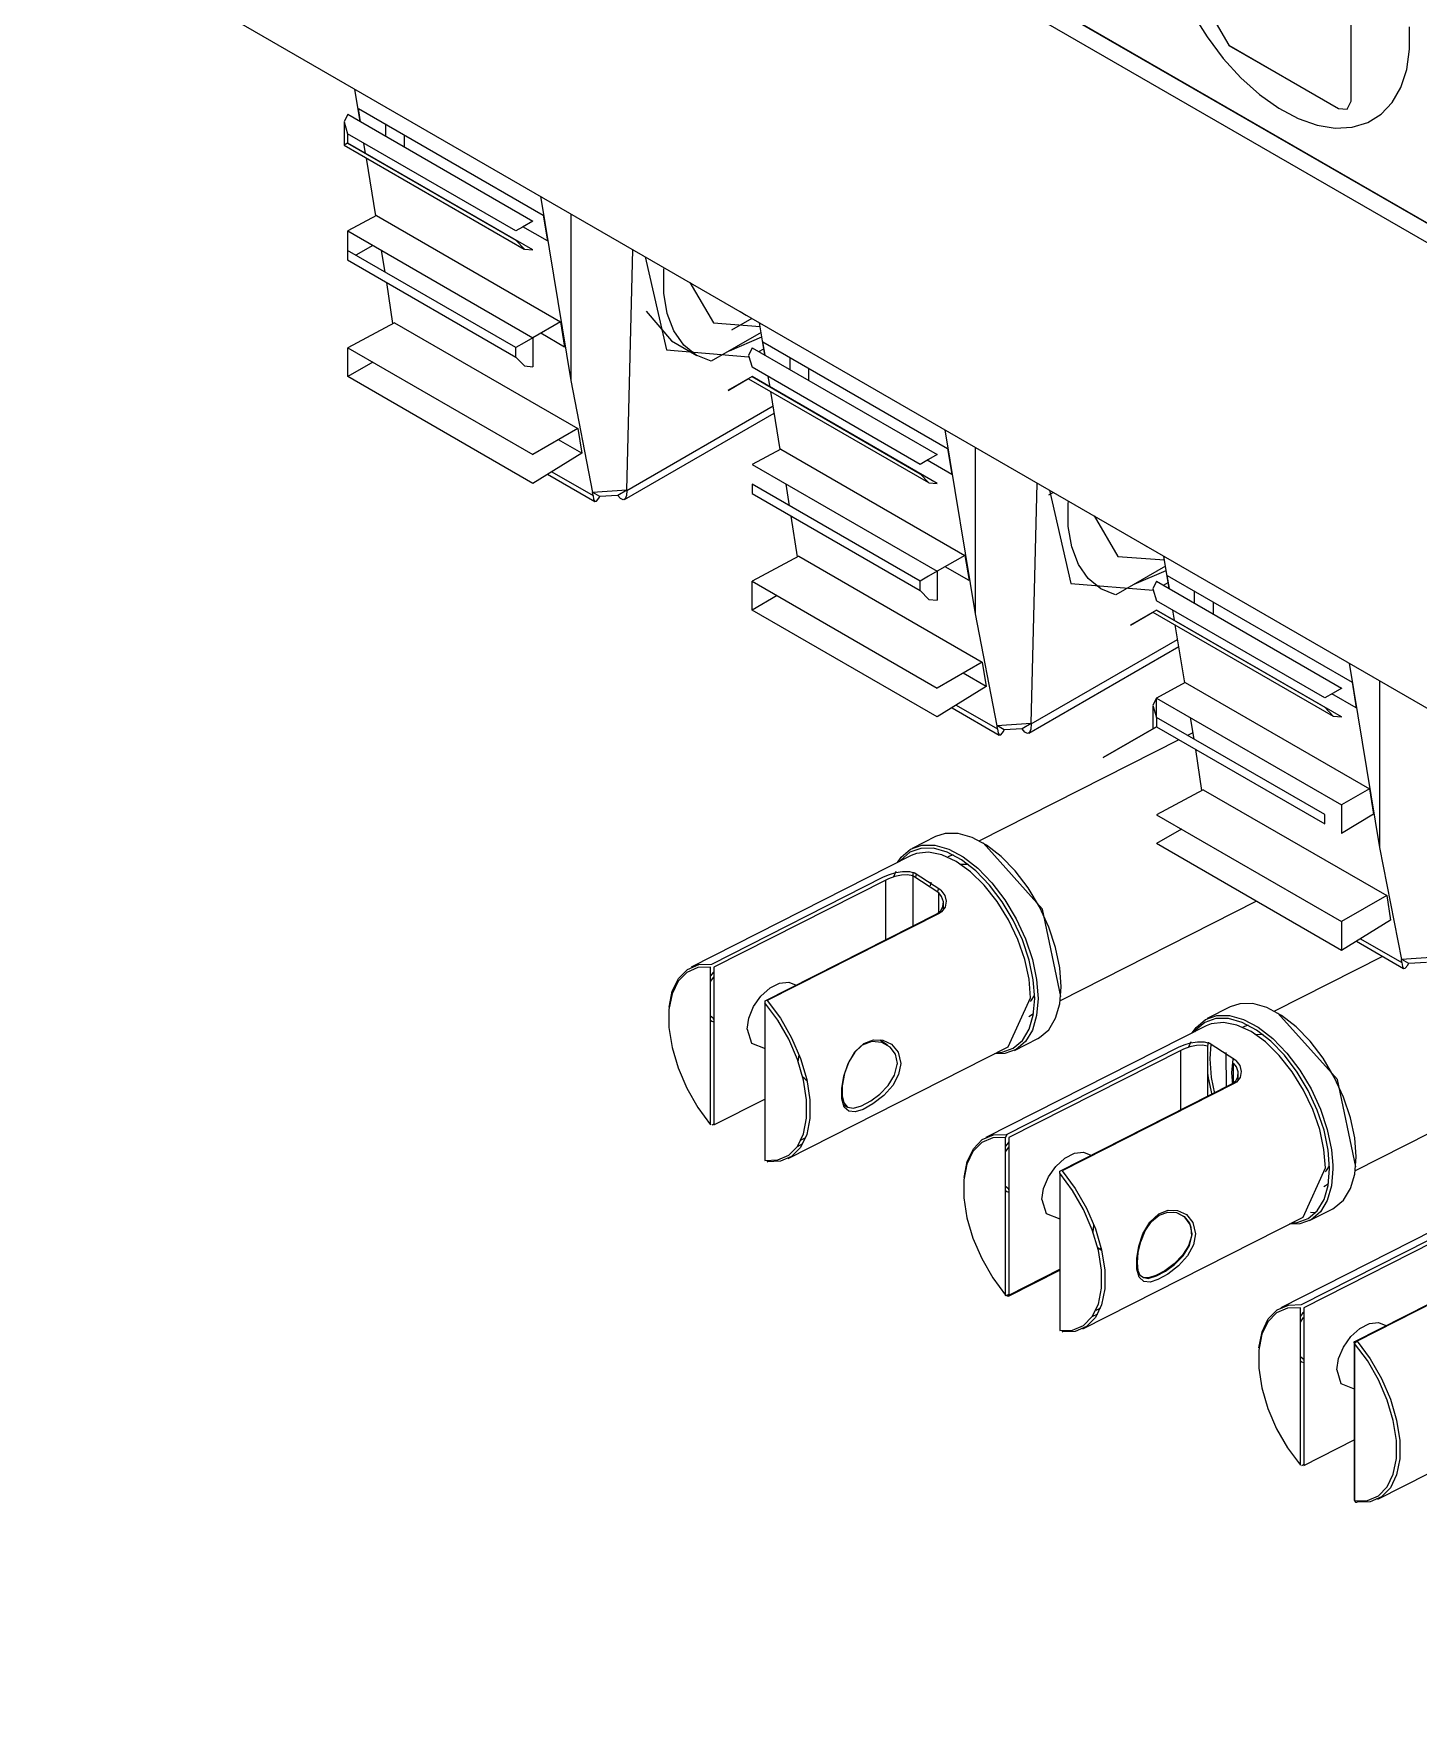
# Model space of a CAD drawing. Extents: x 0 to 258, y 0 to 184.
# Drawn here: x 6.07 to 11.88, y 45.2 to 52.31 of the extents above; entities that cross this region are included whole.
import ezdxf

# ---------------------------------------------------------------- set-up
doc = ezdxf.new("R2010")
doc.units = 0

msp = doc.modelspace()

# ---------------------------------------------------------------- linework, layer by layer
for p, q in [((7.917244, 53.827392), (16.402685, 48.928903)), ((7.917773, 53.827657), (16.40295, 48.929167)), ((7.917244, 53.745636), (16.402685, 48.847147)), ((6.067544, 52.860342), (19.340879, 45.197489)), ((11.594418, 52.031668), (11.594418, 52.4804)), ((10.92936, 52.398792), (10.989973, 52.301421)), ((11.028631, 52.358319), (11.081664, 52.266464)), ((11.028986, 52.358523), (11.082019, 52.266668)), ((11.840237, 52.250716), (11.840237, 52.344476)), ((10.989973, 52.301421), (11.058124, 52.211113)), ((11.081656, 52.266353), (11.541237, 52.001241)), ((11.081921, 52.266617), (11.541766, 52.001241)), ((11.827855, 52.165213), (11.840237, 52.250716)), ((11.058124, 52.211113), (11.132213, 52.129989)), ((11.132213, 52.129989), (11.210503, 52.059949)), ((11.803354, 52.089966), (11.827855, 52.165213)), ((7.437026, 51.947001), (7.414801, 52.082468)), ((11.210503, 52.059949), (11.291159, 52.002635)), ((11.578366, 51.998147), (11.594318, 52.031755)), ((11.720616, 51.977018), (11.767326, 52.026741)), ((11.767326, 52.026741), (11.803354, 52.089966)), ((7.384437, 51.977341), (7.369242, 51.945092)), ((7.384374, 51.977428), (8.160925, 51.52896)), ((7.438613, 51.945943), (7.429353, 52.001505)), ((7.429353, 52.001505), (8.204316, 51.554095)), ((11.291159, 52.002635), (11.372293, 51.959389)), ((11.372293, 51.959389), (11.451999, 51.931224)), ((11.541285, 52.001129), (11.578366, 51.998147)), ((11.664313, 51.941966), (11.720616, 51.977018)), ((7.369242, 51.945092), (7.383908, 51.895347)), ((7.369292, 51.94462), (7.369292, 51.847518)), ((8.089752, 51.48795), (7.383844, 51.895407)), ((7.383844, 51.895407), (7.383844, 51.855985)), ((7.384374, 51.856249), (7.384374, 51.894878)), ((7.54233, 51.936418), (7.54233, 51.886147)), ((7.622763, 51.839845), (7.622763, 51.889851)), ((11.451999, 51.931224), (11.528413, 51.918815)), ((11.528413, 51.918815), (11.599742, 51.922413)), ((11.599742, 51.922413), (11.664313, 51.941966)), ((7.383815, 51.855955), (7.369157, 51.847489)), ((7.369292, 51.847518), (8.124941, 51.41122)), ((7.383844, 51.855985), (8.089752, 51.448527)), ((8.160925, 51.408045), (7.384374, 51.856249)), ((7.459251, 51.813122), (7.452107, 51.855985)), ((7.502378, 51.55092), (7.462426, 51.793543)), ((8.192675, 51.63347), (8.320204, 50.860359)), ((7.504759, 51.551979), (7.384374, 51.48742)), ((7.504759, 51.551979), (8.277077, 51.106156)), ((8.160999, 51.529042), (8.117682, 51.504032)), ((8.204316, 51.554095), (8.222043, 51.445616)), ((8.320204, 51.559916), (8.320204, 50.860359)), ((7.384374, 51.48742), (8.160925, 51.039217)), ((7.384374, 51.405135), (7.384374, 51.48742)), ((8.117682, 51.504032), (8.089678, 51.48786)), ((8.222043, 51.445616), (8.119385, 51.504883)), ((8.089752, 50.997942), (7.383844, 51.4054)), ((7.383844, 51.4054), (7.383844, 51.365977)), ((7.489148, 51.426831), (7.417976, 51.385821)), ((7.541536, 51.314383), (7.526455, 51.4054)), ((8.089678, 51.448471), (8.125469, 51.410899)), ((8.125469, 51.410899), (8.160999, 51.408011)), ((8.555426, 50.399992), (8.580958, 51.409215)), ((7.383844, 51.365977), (8.089752, 50.958519)), ((8.632136, 51.379664), (8.721732, 50.988699)), ((8.710794, 51.322551), (8.711588, 51.333743)), ((8.710794, 51.227227), (8.710794, 51.322551)), ((7.574074, 51.099454), (7.548569, 51.270925)), ((8.819533, 51.271481), (8.918593, 51.101945)), ((8.725029, 51.141539), (8.710794, 51.227227)), ((7.5799, 51.102717), (7.384374, 50.997413)), ((7.5799, 51.102717), (8.349837, 50.658217)), ((8.277077, 51.106156), (8.160925, 51.039217)), ((8.277077, 51.106156), (8.294275, 51.000588)), ((8.636677, 51.151051), (8.742774, 51.026041)), ((8.753048, 51.068054), (8.725029, 51.141539)), ((8.918593, 51.101945), (9.114402, 51.087313)), ((9.080351, 51.120708), (8.995155, 51.071496)), ((9.030884, 51.149469), (9.05594, 51.134599)), ((9.05594, 51.134599), (9.059142, 51.133276)), ((9.134326, 50.96725), (9.111836, 51.102717)), ((8.160999, 51.039116), (8.124713, 51.018167)), ((8.160925, 51.039217), (8.160925, 50.918038)), ((8.294275, 51.000588), (8.194262, 51.058267)), ((8.794029, 51.008962), (8.753048, 51.068054)), ((9.118715, 51.061177), (8.909695, 50.940527)), ((8.986866, 50.985157), (9.121768, 51.042654)), ((7.384374, 50.997413), (8.160925, 50.549209)), ((7.384374, 50.876498), (7.384374, 50.997413)), ((8.124713, 51.018167), (8.089678, 50.997937)), ((8.089678, 50.958548), (8.125468, 50.920975)), ((8.089752, 50.958519), (8.089752, 50.997942)), ((8.721732, 50.988699), (9.066407, 50.959916)), ((8.742743, 51.025988), (8.84884, 50.964869)), ((8.846742, 50.966038), (8.794029, 51.008962)), ((8.909615, 50.940559), (8.846742, 50.966038)), ((9.081494, 50.997651), (9.066299, 50.965402)), ((9.066299, 50.965402), (9.080964, 50.915657)), ((9.081409, 50.997677), (9.85796, 50.549474)), ((9.109963, 50.981218), (9.130045, 50.992462)), ((9.135648, 50.966192), (9.126388, 51.021754)), ((9.126388, 51.021754), (9.901616, 50.574344)), ((9.239365, 50.956667), (9.239365, 50.906396)), ((7.489148, 50.937088), (7.384374, 50.876498)), ((8.125468, 50.920975), (8.160999, 50.918085)), ((9.786787, 50.508199), (9.08088, 50.915657)), ((9.319798, 50.860094), (9.319798, 50.9101)), ((8.160925, 50.428295), (7.384374, 50.876498)), ((8.320108, 50.860491), (8.411704, 50.390232)), ((8.981396, 50.818821), (9.066238, 50.867801)), ((8.988712, 50.823054), (8.981396, 50.818821)), ((9.080869, 50.876268), (8.988712, 50.823054)), ((9.066328, 50.867767), (9.821977, 50.43147)), ((9.08088, 50.876234), (9.786787, 50.468776)), ((9.85796, 50.428295), (9.081409, 50.876498)), ((9.156286, 50.833371), (9.149142, 50.876234)), ((9.199413, 50.571169), (9.159461, 50.814057)), ((8.555418, 50.398661), (9.169515, 50.753203)), ((8.545099, 50.360297), (9.174278, 50.723569)), ((8.349837, 50.658217), (8.160925, 50.549209)), ((8.366506, 50.555294), (8.269139, 50.611651)), ((8.349837, 50.658217), (8.366506, 50.555294)), ((9.88971, 50.653719), (10.017239, 49.880872)), ((8.366506, 50.555294), (8.160925, 50.428295)), ((9.201794, 50.572492), (9.081409, 50.50767)), ((9.201794, 50.572492), (9.974112, 50.126405)), ((9.858053, 50.549352), (9.821767, 50.528403)), ((9.901616, 50.574344), (9.919079, 50.46613)), ((10.017239, 50.580165), (10.017239, 49.880872)), ((8.223102, 50.466659), (8.420745, 50.352359)), ((8.240564, 50.477507), (8.413601, 50.377495)), ((9.081409, 50.50767), (9.85796, 50.059466)), ((9.821767, 50.528403), (9.786732, 50.508172)), ((9.786732, 50.468784), (9.822522, 50.431211)), ((9.919079, 50.46613), (9.816421, 50.525397)), ((8.555426, 50.399992), (8.411704, 50.390229)), ((8.413601, 50.377495), (8.411749, 50.390195)), ((8.442441, 50.373791), (8.413337, 50.390459)), ((8.555418, 50.399984), (8.517053, 50.377759)), ((8.555402, 50.398577), (8.55355, 50.376881)), ((8.555418, 50.399984), (8.555418, 50.398661)), ((9.786787, 50.018191), (9.08088, 50.425649)), ((9.08088, 50.425649), (9.08088, 50.386226)), ((9.238571, 50.334632), (9.22349, 50.425649)), ((9.822522, 50.431211), (9.858053, 50.428321)), ((10.25248, 49.420302), (10.278012, 50.429525)), ((10.326537, 50.380141), (10.345057, 50.390724)), ((10.32919, 50.399974), (10.418787, 50.009011)), ((8.41358, 50.37759), (8.415962, 50.360313)), ((8.415962, 50.360313), (8.420618, 50.352428)), ((8.420618, 50.352428), (8.427894, 50.353751)), ((8.427894, 50.353751), (8.438345, 50.366874)), ((8.438345, 50.366874), (8.442049, 50.373436)), ((8.442049, 50.373436), (8.442192, 50.373701)), ((8.517027, 50.377825), (8.442314, 50.373777)), ((8.517276, 50.377542), (8.517075, 50.377807)), ((8.528679, 50.364551), (8.517276, 50.377542)), ((8.540294, 50.358889), (8.528679, 50.364551)), ((8.548496, 50.363467), (8.540294, 50.358889)), ((8.55355, 50.376881), (8.548496, 50.363467)), ((9.08088, 50.386226), (9.786787, 49.978768)), ((10.407848, 50.342863), (10.408642, 50.354055)), ((10.407848, 50.247542), (10.407848, 50.342863)), ((9.271131, 50.119767), (9.245625, 50.291238)), ((10.422083, 50.161854), (10.407848, 50.247542)), ((10.516587, 50.291794), (10.615647, 50.122257)), ((9.2772, 50.122966), (9.081409, 50.017926)), ((9.2772, 50.122966), (10.046872, 49.678466)), ((9.974112, 50.126405), (9.85796, 50.059466)), ((9.974112, 50.126405), (9.99131, 50.020837)), ((10.450102, 50.088366), (10.422083, 50.161854)), ((10.615647, 50.122257), (10.811456, 50.107625)), ((10.727941, 50.169781), (10.752997, 50.154912)), ((10.752997, 50.154912), (10.756198, 50.153589)), ((10.831361, 49.987499), (10.808871, 50.122966)), ((9.821767, 50.03848), (9.786732, 50.018249)), ((9.858053, 50.059429), (9.821767, 50.03848)), ((9.85796, 50.059466), (9.85796, 49.938287)), ((9.99131, 50.020837), (9.891298, 50.078516)), ((10.491083, 50.029277), (10.450102, 50.088366)), ((10.815751, 50.081691), (10.60673, 49.960776)), ((10.683919, 50.005467), (10.818822, 50.062964)), ((10.832948, 49.986706), (10.823423, 50.042268)), ((10.823423, 50.042268), (11.598652, 49.594858)), ((9.081409, 50.017926), (9.85796, 49.569458)), ((9.081409, 49.896747), (9.081409, 50.017926)), ((9.786732, 49.978858), (9.822523, 49.941286)), ((9.786787, 49.978768), (9.786787, 50.018191)), ((10.418787, 50.009011), (10.763461, 49.980229)), ((10.543796, 49.986351), (10.491083, 50.029277)), ((10.606669, 49.960872), (10.543796, 49.986351)), ((10.778548, 50.017963), (10.763353, 49.985715)), ((10.763353, 49.985715), (10.778018, 49.935969)), ((10.778444, 50.017926), (11.554995, 49.569723)), ((10.807017, 50.001528), (10.827098, 50.012772)), ((10.9364, 49.976916), (10.9364, 49.92691)), ((9.186448, 49.957337), (9.081409, 49.896747)), ((9.85796, 49.448544), (9.081409, 49.896747)), ((9.822523, 49.941286), (9.858053, 49.938398)), ((10.777923, 49.896581), (10.668417, 49.833345)), ((11.483823, 49.528448), (10.777915, 49.935906)), ((10.777915, 49.896483), (11.483823, 49.489025)), ((11.554995, 49.448544), (10.778444, 49.897012)), ((10.853321, 49.853885), (10.846178, 49.896483)), ((11.016834, 49.880343), (11.016834, 49.930614)), ((10.017162, 49.880801), (10.108758, 49.410544)), ((10.668417, 49.833345), (10.763292, 49.888114)), ((10.763363, 49.888016), (11.519012, 49.451719)), ((10.896713, 49.591419), (10.856496, 49.834306)), ((10.252453, 49.41891), (10.86655, 49.773452)), ((10.046872, 49.678466), (9.85796, 49.569458)), ((10.046872, 49.678466), (10.063541, 49.575544)), ((10.242135, 49.380546), (10.871578, 49.743818)), ((10.063541, 49.575544), (9.966175, 49.6319)), ((11.586745, 49.673969), (11.714274, 48.901122)), ((10.063541, 49.575544), (9.85796, 49.448544)), ((10.89883, 49.592742), (10.778444, 49.527919)), ((10.89883, 49.592742), (11.671147, 49.146919)), ((11.518821, 49.548715), (11.483786, 49.528485)), ((11.616114, 49.486379), (11.513456, 49.545646)), ((11.555107, 49.569665), (11.518821, 49.548715)), ((11.598652, 49.594858), (11.616114, 49.486379)), ((11.714274, 49.600414), (11.714274, 48.901122)), ((9.920137, 49.486908), (10.117781, 49.372608)), ((9.9376, 49.497756), (10.110637, 49.398008)), ((10.778548, 49.52804), (10.763353, 49.495792)), ((10.763353, 49.495792), (10.778018, 49.446046)), ((10.763363, 49.495375), (10.763363, 49.398273)), ((10.778444, 49.445633), (10.778444, 49.527919)), ((10.778444, 49.527919), (11.554995, 49.079715)), ((11.483786, 49.489094), (11.519577, 49.451522)), ((10.25248, 49.420302), (10.108758, 49.410539)), ((10.110637, 49.398008), (10.108785, 49.410444)), ((10.139476, 49.39404), (10.110372, 49.410973)), ((10.110634, 49.397903), (10.113015, 49.380599)), ((10.135399, 49.387161), (10.139103, 49.393722)), ((10.139103, 49.393722), (10.139246, 49.393987)), ((10.214081, 49.398135), (10.139368, 49.394087)), ((10.252453, 49.420233), (10.214089, 49.398008)), ((10.21433, 49.397855), (10.214128, 49.39812)), ((10.225733, 49.384864), (10.21433, 49.397855)), ((10.250604, 49.397194), (10.24555, 49.383779)), ((10.252456, 49.418889), (10.250604, 49.397194)), ((10.252453, 49.420233), (10.252453, 49.41891)), ((10.554823, 49.27782), (10.778452, 49.40692)), ((10.777923, 49.406655), (10.554823, 49.27782)), ((10.777915, 49.446163), (10.777915, 49.40674)), ((11.483823, 49.03844), (10.777915, 49.446163)), ((10.777915, 49.40674), (11.483823, 48.999282)), ((10.935607, 49.355146), (10.920525, 49.446163)), ((11.519577, 49.451522), (11.555107, 49.448634)), ((10.871842, 49.3525), (10.035495, 48.928109)), ((10.113015, 49.380599), (10.117672, 49.372714)), ((10.117672, 49.372714), (10.124948, 49.374037)), ((10.124948, 49.374037), (10.135399, 49.387161)), ((10.237348, 49.379202), (10.225733, 49.384864)), ((10.24555, 49.383779), (10.237348, 49.379202)), ((10.931109, 49.382398), (10.908355, 49.370756)), ((10.968185, 49.140077), (10.942679, 49.311551)), ((10.974236, 49.143215), (10.778444, 49.038176)), ((10.974236, 49.143215), (11.743908, 48.698716)), ((11.671147, 49.146919), (11.554995, 49.079715)), ((11.671147, 49.146919), (11.688345, 49.041086)), ((10.778444, 49.038176), (11.554995, 48.589707)), ((11.483823, 48.999282), (11.483823, 49.03844)), ((11.554995, 49.079715), (11.554995, 48.958801)), ((11.688345, 49.041086), (11.554995, 48.958801)), ((10.883484, 48.977586), (10.778444, 48.916997)), ((9.706772, 48.859958), (9.745761, 48.893113)), ((9.789428, 48.8971), (9.742922, 48.880431)), ((9.745761, 48.893113), (9.793267, 48.910125)), ((9.850287, 48.946365), (9.752656, 48.896888)), ((9.842487, 48.897322), (9.789428, 48.8971)), ((9.793267, 48.910125), (9.847467, 48.91035)), ((9.900061, 48.881103), (9.842487, 48.897322)), ((9.847467, 48.91035), (9.906278, 48.893787)), ((9.890938, 48.959658), (9.850261, 48.946349)), ((9.94514, 48.959885), (9.890938, 48.959658)), ((9.906278, 48.893787), (9.967439, 48.86105)), ((10.003949, 48.943296), (9.94514, 48.959885)), ((10.06511, 48.910559), (10.003949, 48.943296)), ((10.300103, 48.641887), (10.05005, 48.920015)), ((10.126271, 48.862918), (10.06511, 48.910559)), ((11.554995, 48.468793), (10.778444, 48.916997)), ((11.714216, 48.901114), (11.805812, 48.430854)), ((9.748952, 48.86699), (8.824763, 48.398149)), ((9.690818, 48.837442), (9.706772, 48.859958)), ((9.704756, 48.847975), (9.700073, 48.842127)), ((9.742922, 48.880431), (9.704756, 48.847975)), ((9.770619, 48.875584), (9.74887, 48.866906)), ((9.82162, 48.881405), (9.770619, 48.875584)), ((9.87797, 48.870187), (9.82162, 48.881405)), ((9.937372, 48.842411), (9.87797, 48.870187)), ((9.959933, 48.849057), (9.900061, 48.881103)), ((9.925429, 48.869372), (9.902939, 48.860905)), ((9.99739, 48.799207), (9.937372, 48.842411)), ((9.98677, 48.829472), (9.957467, 48.829687)), ((10.019808, 48.802416), (9.959933, 48.849057)), ((9.967439, 48.86105), (10.0286, 48.813407)), ((9.987563, 48.829361), (9.98677, 48.829472)), ((10.185083, 48.802202), (10.126271, 48.862918)), ((8.911811, 48.411378), (9.633065, 48.777297)), ((9.642325, 48.763803), (8.921072, 48.397885)), ((9.633144, 48.777223), (9.657009, 48.787409)), ((9.642325, 48.514037), (9.642325, 48.763803)), ((9.653906, 48.769095), (9.642343, 48.763697)), ((9.679994, 48.778487), (9.653906, 48.769095)), ((9.657009, 48.787409), (9.683917, 48.795373)), ((9.684394, 48.799786), (9.674339, 48.777561)), ((9.708137, 48.784811), (9.679994, 48.778487)), ((9.683917, 48.795373), (9.712588, 48.800056)), ((9.733802, 48.786134), (9.708137, 48.784811)), ((9.712588, 48.800056), (9.741271, 48.799792)), ((9.755233, 48.781848), (9.733802, 48.786134)), ((9.741271, 48.799792), (9.761512, 48.794579)), ((9.757154, 48.79767), (9.754508, 48.779943)), ((9.864133, 48.710288), (9.755233, 48.781848)), ((9.755302, 48.781795), (9.755302, 48.571187)), ((9.872883, 48.721306), (9.761509, 48.794492)), ((9.768266, 48.775974), (9.770383, 48.790526)), ((9.831502, 48.754543), (9.828856, 48.739197)), ((10.055567, 48.742345), (9.99739, 48.799207)), ((10.077379, 48.742978), (10.019808, 48.802416)), ((10.0286, 48.813407), (10.087409, 48.75269)), ((10.087409, 48.75269), (10.141609, 48.681235)), ((10.239282, 48.730743), (10.185083, 48.802202)), ((9.861476, 48.727156), (9.859095, 48.714694)), ((9.86227, 48.730542), (9.861476, 48.727156)), ((9.864045, 48.628601), (9.864045, 48.710357)), ((9.876359, 48.694953), (9.864083, 48.710273)), ((9.872883, 48.721306), (9.889604, 48.699663)), ((9.883609, 48.673152), (9.876359, 48.694953)), ((9.889604, 48.699663), (9.896113, 48.674951)), ((10.109518, 48.674149), (10.055567, 48.742345)), ((10.130438, 48.673027), (10.077379, 48.742978)), ((10.141609, 48.681235), (10.189117, 48.601783)), ((10.286788, 48.651292), (10.239282, 48.730743)), ((11.743908, 48.698716), (11.554995, 48.589707)), ((11.743908, 48.698716), (11.760576, 48.595793)), ((9.135648, 48.256862), (9.856902, 48.62278)), ((9.865898, 48.624103), (9.144909, 48.258449)), ((9.856833, 48.622722), (9.872867, 48.635396)), ((9.856902, 48.62278), (9.856902, 48.619605)), ((9.876322, 48.630845), (9.866003, 48.624204)), ((9.872867, 48.635396), (9.882021, 48.652673)), ((9.89143, 48.650265), (9.876322, 48.630845)), ((9.882021, 48.652673), (9.883609, 48.673152)), ((9.884154, 48.640772), (9.884154, 48.666966)), ((9.896113, 48.674951), (9.89143, 48.650265)), ((10.157039, 48.597415), (10.109518, 48.674149)), ((10.176944, 48.595245), (10.130438, 48.673027)), ((10.325777, 48.566898), (10.286788, 48.651292)), ((10.376762, 48.275819), (10.300103, 48.641887)), ((10.374955, 48.259243), (11.196221, 48.675961)), ((10.196182, 48.51528), (10.157039, 48.597415)), ((10.215113, 48.512629), (10.176944, 48.595245)), ((10.189117, 48.601783), (10.228104, 48.517389)), ((10.354746, 48.480805), (10.325777, 48.566898)), ((11.760576, 48.595793), (11.554995, 48.468793)), ((11.554995, 48.589707), (11.554995, 48.468793)), ((10.225347, 48.431111), (10.196182, 48.51528)), ((10.243473, 48.428349), (10.215113, 48.512629)), ((10.228104, 48.517389), (10.257076, 48.431296)), ((10.372579, 48.396324), (10.354746, 48.480805)), ((11.617172, 48.507157), (11.814816, 48.393122)), ((11.634635, 48.518005), (11.807672, 48.418258)), ((8.853259, 48.396578), (8.807042, 48.376655)), ((8.809677, 48.389246), (8.856947, 48.409619)), ((8.907006, 48.39843), (8.853259, 48.396578)), ((8.856947, 48.409619), (8.911917, 48.411471)), ((8.907049, 47.737486), (8.907049, 48.398414)), ((8.921072, 48.397885), (8.921072, 47.736956)), ((10.243338, 48.348352), (10.225347, 48.431111)), ((10.260936, 48.345645), (10.243473, 48.428349)), ((10.257076, 48.431296), (10.274908, 48.346815)), ((10.378612, 48.316697), (10.372579, 48.396324)), ((11.72671, 48.443922), (11.27295, 48.213735)), ((11.949534, 48.440615), (11.805812, 48.430852)), ((11.807672, 48.418258), (11.80582, 48.430958)), ((11.836512, 48.414289), (11.807408, 48.431222)), ((11.807688, 48.418213), (11.810069, 48.400935)), ((11.810069, 48.400935), (11.814726, 48.393051)), ((11.814726, 48.393051), (11.822002, 48.394374)), ((11.822002, 48.394374), (11.832453, 48.407497)), ((11.832453, 48.407497), (11.836157, 48.414059)), ((11.836157, 48.414059), (11.8363, 48.414323)), ((11.911137, 48.418448), (11.836422, 48.4144)), ((8.770429, 48.339499), (8.745055, 48.286781)), ((8.746304, 48.29733), (8.772233, 48.351247)), ((8.807042, 48.376655), (8.770429, 48.339499)), ((8.772233, 48.351247), (8.809677, 48.389246)), ((8.917521, 48.376292), (8.906991, 48.362269)), ((8.907006, 48.33775), (8.920606, 48.357224)), ((8.921119, 48.379573), (8.917521, 48.376292)), ((8.920606, 48.357224), (8.921135, 48.357753)), ((9.15631, 48.311316), (9.196751, 48.331821)), ((9.196751, 48.331821), (9.234753, 48.336054)), ((9.234753, 48.336054), (9.265733, 48.323513)), ((9.265733, 48.323513), (9.266263, 48.323248)), ((10.249424, 48.270393), (10.243338, 48.348352)), ((10.266836, 48.267697), (10.260936, 48.345645)), ((10.274908, 48.346815), (10.280703, 48.28245)), ((8.745055, 48.286781), (8.732091, 48.220865)), ((8.733101, 48.23056), (8.746304, 48.29733)), ((9.087328, 48.233044), (9.118308, 48.27701)), ((9.118308, 48.27701), (9.15631, 48.311316)), ((9.135648, 48.247602), (9.135648, 48.256862)), ((9.144808, 48.258428), (9.199778, 48.184353)), ((10.155965, 48.064219), (10.249424, 48.270393)), ((10.249135, 48.254417), (10.253898, 48.259894)), ((10.253898, 48.259894), (10.266704, 48.278971)), ((10.260949, 48.197474), (10.266849, 48.267673)), ((10.280949, 48.26717), (10.274916, 48.19546)), ((10.280764, 48.282527), (10.281028, 48.267181)), ((10.372579, 48.24499), (10.378612, 48.316697)), ((8.732091, 48.220865), (8.732091, 48.144716)), ((8.91922, 48.183043), (8.907049, 48.192304)), ((8.918161, 48.181456), (8.921072, 48.179339)), ((9.060102, 48.137874), (9.067114, 48.184723)), ((9.067114, 48.184723), (9.087328, 48.233044)), ((9.13459, 48.248924), (9.13459, 47.587732)), ((9.188457, 48.176439), (9.134707, 48.248869)), ((9.199778, 48.184353), (9.247046, 48.101856)), ((10.242243, 48.192071), (10.261267, 48.204321)), ((10.243487, 48.137723), (10.260949, 48.197474)), ((10.274916, 48.19546), (10.257084, 48.134426)), ((10.261267, 48.204321), (10.262325, 48.205115)), ((10.325777, 48.135934), (10.354746, 48.183953)), ((10.354746, 48.183953), (10.372579, 48.24499)), ((11.026867, 48.182747), (10.980361, 48.166078)), ((10.983218, 48.178733), (11.030727, 48.195746)), ((11.087742, 48.231991), (10.990111, 48.182514)), ((11.079926, 48.182967), (11.026867, 48.182747)), ((11.030727, 48.195746), (11.084927, 48.195973)), ((11.137499, 48.166748), (11.079926, 48.182967)), ((11.084927, 48.195973), (11.143736, 48.179411)), ((11.128374, 48.245276), (11.087697, 48.231967)), ((11.182574, 48.245501), (11.128374, 48.245276)), ((11.241385, 48.228938), (11.182574, 48.245501)), ((11.302546, 48.196201), (11.241385, 48.228938)), ((11.537537, 47.927529), (11.287486, 48.205657)), ((11.363707, 48.14856), (11.302546, 48.196201)), ((8.732091, 48.144716), (8.745055, 48.061751)), ((8.907006, 48.175955), (8.911928, 48.171457)), ((8.911928, 48.171457), (8.921109, 48.1686)), ((9.060102, 48.137874), (9.078276, 48.079336)), ((9.234674, 48.095779), (9.188457, 48.176439)), ((10.986407, 48.152616), (10.062218, 47.683775)), ((10.215126, 48.090714), (10.243487, 48.137723)), ((10.257084, 48.134426), (10.228112, 48.086407)), ((10.286788, 48.102779), (10.325777, 48.135934)), ((10.928251, 48.123086), (10.944232, 48.145576)), ((10.942192, 48.133622), (10.937535, 48.127775)), ((10.980361, 48.166078), (10.942192, 48.133622)), ((10.944232, 48.145576), (10.983218, 48.178733)), ((11.008055, 48.161228), (10.986306, 48.15255)), ((11.059053, 48.167049), (11.008055, 48.161228)), ((11.115407, 48.155831), (11.059053, 48.167049)), ((11.174808, 48.128055), (11.115407, 48.155831)), ((11.197372, 48.134699), (11.137499, 48.166748)), ((11.162883, 48.154997), (11.140394, 48.146531)), ((11.143736, 48.179411), (11.204897, 48.146674)), ((11.234826, 48.084851), (11.174808, 48.128055)), ((11.224203, 48.115117), (11.194901, 48.115331)), ((11.257244, 48.088061), (11.197372, 48.134699)), ((11.204897, 48.146674), (11.266058, 48.09903)), ((11.224997, 48.115006), (11.224203, 48.115117)), ((11.422516, 48.087844), (11.363707, 48.14856)), ((8.745055, 48.061751), (8.770429, 47.975698)), ((9.078276, 48.079336), (9.135619, 48.057687)), ((9.231957, 47.595669), (10.155881, 48.064246)), ((9.271287, 48.010506), (9.234674, 48.095779)), ((9.247046, 48.101856), (9.284492, 48.014647)), ((9.483856, 47.994417), (9.512237, 48.043264)), ((9.511679, 48.041798), (9.486597, 48.001574)), ((9.54367, 48.070773), (9.511679, 48.041798)), ((9.512237, 48.043264), (9.549731, 48.078096)), ((9.583561, 48.08596), (9.54367, 48.070773)), ((9.549731, 48.078096), (9.589861, 48.093601)), ((9.625704, 48.082785), (9.583561, 48.08596)), ((9.589861, 48.093601), (9.629188, 48.092278)), ((9.649733, 48.071654), (9.617719, 48.092556)), ((9.660139, 48.063497), (9.625704, 48.082785)), ((9.629188, 48.092278), (9.665923, 48.074842)), ((9.682576, 48.033112), (9.660139, 48.063497)), ((9.665923, 48.074842), (9.693744, 48.041579)), ((9.693744, 48.041579), (9.704804, 47.994369)), ((10.107168, 48.039473), (10.130451, 48.041589)), ((10.130451, 48.041589), (10.176957, 48.058258)), ((10.189125, 48.053252), (10.141617, 48.036239)), ((10.149266, 47.697004), (10.870519, 48.062923)), ((10.87978, 48.049429), (10.158526, 47.683511)), ((10.176957, 48.058258), (10.215126, 48.090714)), ((10.182339, 48.049429), (10.27997, 48.09917)), ((10.228112, 48.086407), (10.189125, 48.053252)), ((10.279962, 48.099075), (10.286788, 48.102779)), ((10.87058, 48.062867), (10.894445, 48.073053)), ((10.891342, 48.054766), (10.879753, 48.049368)), ((10.87978, 47.799663), (10.87978, 48.049429)), ((10.91743, 48.064158), (10.891342, 48.054766)), ((10.894445, 48.073053), (10.921354, 48.081017)), ((10.921848, 48.085412), (10.911794, 48.063187)), ((10.945573, 48.070455), (10.91743, 48.064158)), ((10.921354, 48.081017), (10.950024, 48.085701)), ((10.971238, 48.071778), (10.945573, 48.070455)), ((10.950024, 48.085701), (10.978705, 48.085436)), ((10.992669, 48.067492), (10.971238, 48.071778)), ((10.978705, 48.085436), (10.998945, 48.080224)), ((10.994609, 48.083296), (10.991963, 48.065568)), ((10.992757, 48.067421), (10.992757, 47.856812)), ((11.110319, 48.00695), (10.998945, 48.080136)), ((11.003075, 48.01371), (11.007838, 48.076152)), ((11.069044, 48.040158), (11.070367, 47.893087)), ((11.293, 48.027987), (11.234826, 48.084851)), ((11.314818, 48.028622), (11.257244, 48.088061)), ((11.266058, 48.09903), (11.324869, 48.038314)), ((11.476719, 48.016385), (11.422516, 48.087844)), ((8.770429, 47.975698), (8.807042, 47.890428)), ((9.29666, 47.924453), (9.271287, 48.010506)), ((9.274555, 48.00101), (9.278523, 48.030908)), ((9.284492, 48.014647), (9.310421, 47.926639)), ((9.466287, 47.941722), (9.483856, 47.994417)), ((9.486597, 48.001574), (9.46842, 47.951906)), ((9.67934, 47.945138), (9.690453, 47.989556)), ((9.690646, 47.994687), (9.682576, 48.033112)), ((9.690453, 47.989556), (9.69058, 47.994689)), ((9.69058, 47.994689), (9.690646, 47.994687)), ((9.704759, 47.99416), (9.695895, 47.947641)), ((9.704804, 47.994369), (9.704759, 47.99416)), ((10.141617, 48.036239), (10.097897, 48.034652)), ((11.009068, 47.93588), (11.003168, 48.013829)), ((11.09891, 48.0128), (11.093063, 47.954737)), ((11.099704, 48.016187), (11.09891, 48.0128)), ((11.113769, 47.980598), (11.101492, 47.995917)), ((11.1015, 47.913169), (11.1015, 47.995983)), ((11.110319, 48.00695), (11.12704, 47.985307)), ((11.121018, 47.958796), (11.113769, 47.980598)), ((11.12704, 47.985307), (11.133549, 47.960595)), ((11.346954, 47.959793), (11.293, 48.027987)), ((11.367877, 47.958669), (11.314818, 48.028622)), ((11.324869, 48.038314), (11.379069, 47.966858)), ((11.524224, 47.936933), (11.476719, 48.016385)), ((11.61241, 47.544869), (12.54533, 48.018208)), ((9.301854, 47.929382), (9.293599, 47.937293)), ((9.309625, 47.84149), (9.29666, 47.924453)), ((9.305929, 47.926445), (9.301854, 47.929382)), ((9.30604, 47.926398), (9.311332, 47.922958)), ((9.310421, 47.926639), (9.323677, 47.841789)), ((9.457874, 47.890957), (9.466287, 47.941722)), ((9.459027, 47.900881), (9.458498, 47.858966)), ((9.46842, 47.951906), (9.459027, 47.900881)), ((9.616483, 47.865774), (9.652067, 47.901765)), ((9.671104, 47.902178), (9.633348, 47.85998)), ((9.652067, 47.901765), (9.67934, 47.945138)), ((9.695895, 47.947641), (9.671104, 47.902178)), ((10.373103, 47.542488), (11.094356, 47.908406)), ((11.103352, 47.909729), (10.382364, 47.544075)), ((10.992669, 47.953197), (10.99505, 47.93473)), ((10.99505, 47.93473), (11.009682, 47.862297)), ((11.02243, 47.868748), (11.009068, 47.93588)), ((11.093034, 47.954708), (11.096473, 47.906289)), ((11.094269, 47.908366), (11.110303, 47.92104)), ((11.094356, 47.908406), (11.094356, 47.905231)), ((11.113785, 47.916489), (11.103466, 47.909848)), ((11.110303, 47.92104), (11.119431, 47.938317)), ((11.128892, 47.93591), (11.113785, 47.916489)), ((11.119431, 47.938317), (11.121018, 47.958796)), ((11.121344, 47.926398), (11.121344, 47.952592)), ((11.133549, 47.960595), (11.128892, 47.93591)), ((11.394476, 47.883059), (11.346954, 47.959793)), ((11.414383, 47.88089), (11.367877, 47.958669)), ((11.379069, 47.966858), (11.426575, 47.887404)), ((11.563211, 47.852539), (11.524224, 47.936933)), ((11.614196, 47.561464), (11.537537, 47.927529)), ((8.807042, 47.890428), (8.853259, 47.809764)), ((8.921072, 47.736956), (9.13459, 47.845171)), ((9.309625, 47.765338), (9.309625, 47.84149)), ((9.323677, 47.841789), (9.323677, 47.763907)), ((9.458138, 47.84557), (9.457874, 47.890957)), ((9.468139, 47.811608), (9.458138, 47.84557)), ((9.458498, 47.858966), (9.465695, 47.829251)), ((9.465695, 47.829251), (9.480882, 47.811471)), ((9.540566, 47.817159), (9.578719, 47.837797)), ((9.578719, 47.837797), (9.616483, 47.865774)), ((9.633348, 47.85998), (9.588353, 47.824811)), ((11.433618, 47.800925), (11.394476, 47.883059)), ((11.452549, 47.798273), (11.414383, 47.88089)), ((11.426575, 47.887404), (11.465564, 47.803012)), ((11.592183, 47.766447), (11.563211, 47.852539)), ((8.853259, 47.809764), (8.907006, 47.737335)), ((9.29666, 47.699423), (9.309625, 47.765338)), ((9.323677, 47.763907), (9.310421, 47.696494)), ((9.465054, 47.821888), (9.479342, 47.812363)), ((9.487269, 47.794172), (9.468139, 47.811608)), ((9.480882, 47.811471), (9.506017, 47.807132)), ((9.513542, 47.791791), (9.487269, 47.794172)), ((9.506017, 47.807132), (9.540566, 47.817159)), ((9.546795, 47.801925), (9.513542, 47.791791)), ((9.588353, 47.824811), (9.546795, 47.801925)), ((11.462783, 47.716755), (11.433618, 47.800925)), ((11.48091, 47.713993), (11.452549, 47.798273)), ((11.465564, 47.803012), (11.494533, 47.716919)), ((11.610015, 47.681965), (11.592183, 47.766447)), ((8.921072, 47.740131), (8.911811, 47.735369)), ((9.271287, 47.646704), (9.29666, 47.699423)), ((9.310421, 47.696494), (9.284492, 47.642577)), ((10.047113, 47.67489), (10.094381, 47.695263)), ((10.144443, 47.684074), (10.090695, 47.682222)), ((10.094381, 47.695263), (10.149351, 47.697115)), ((10.149366, 47.697097), (10.144445, 47.684079)), ((10.144503, 47.023111), (10.144503, 47.68404)), ((10.158526, 47.683511), (10.158526, 47.022582)), ((11.480775, 47.633997), (11.462783, 47.716755)), ((11.498372, 47.63129), (11.48091, 47.713993)), ((11.494533, 47.716919), (11.512366, 47.632435)), ((9.234674, 47.609549), (9.271287, 47.646704)), ((9.284492, 47.642577), (9.247046, 47.604578)), ((9.271115, 47.646469), (9.294134, 47.658111)), ((9.305246, 47.681923), (9.285932, 47.672134)), ((10.007862, 47.625144), (9.982489, 47.572423)), ((9.98374, 47.582974), (10.009669, 47.636891)), ((10.044475, 47.662299), (10.007862, 47.625144)), ((10.009669, 47.636891), (10.047113, 47.67489)), ((10.090695, 47.682222), (10.044475, 47.662299)), ((10.154957, 47.661934), (10.144427, 47.647911)), ((10.144443, 47.623392), (10.158042, 47.642865)), ((10.158555, 47.665215), (10.154957, 47.661934)), ((10.158042, 47.642865), (10.158571, 47.643395)), ((10.393746, 47.59696), (10.434187, 47.617465)), ((10.434187, 47.617465), (10.472189, 47.621699)), ((10.472189, 47.621699), (10.50317, 47.609157)), ((11.48686, 47.556037), (11.480775, 47.633997)), ((11.504272, 47.553341), (11.498372, 47.63129)), ((11.512366, 47.632435), (11.51816, 47.568073)), ((11.616048, 47.602339), (11.610015, 47.681965)), ((9.134707, 47.587774), (9.188457, 47.589626)), ((9.199778, 47.584205), (9.144808, 47.582353)), ((9.144909, 47.58244), (9.152582, 47.586409)), ((9.188457, 47.589626), (9.234674, 47.609549)), ((9.247046, 47.604578), (9.199778, 47.584205)), ((9.982489, 47.572423), (9.969524, 47.50651)), ((9.970537, 47.51622), (9.98374, 47.582974)), ((10.324764, 47.518689), (10.355744, 47.562654)), ((10.355744, 47.562654), (10.393746, 47.59696)), ((10.373103, 47.533492), (10.373103, 47.542488)), ((10.382242, 47.54407), (10.437212, 47.469995)), ((10.50317, 47.609157), (10.503699, 47.608893)), ((11.393401, 47.349863), (11.48686, 47.556037)), ((11.486572, 47.540062), (11.491334, 47.545538)), ((11.491334, 47.545538), (11.50414, 47.564615)), ((11.498383, 47.483118), (11.504283, 47.553317)), ((11.518385, 47.552815), (11.512353, 47.481105)), ((11.518218, 47.568152), (11.518483, 47.552807)), ((11.610015, 47.530632), (11.616048, 47.602339)), ((9.969524, 47.50651), (9.969524, 47.430358)), ((10.156674, 47.468669), (10.144503, 47.47793)), ((10.297538, 47.423518), (10.30455, 47.470368)), ((10.30455, 47.470368), (10.324764, 47.518689)), ((10.372045, 47.53455), (10.372045, 46.873357)), ((10.42589, 47.462084), (10.372143, 47.534513)), ((10.437212, 47.469995), (10.484482, 47.3875)), ((11.479679, 47.477713), (11.498703, 47.489963)), ((11.48092, 47.423367), (11.498383, 47.483118)), ((11.512353, 47.481105), (11.49452, 47.420068)), ((11.498703, 47.489963), (11.499761, 47.490757)), ((11.563211, 47.421576), (11.592183, 47.469595)), ((11.592183, 47.469595), (11.610015, 47.530632)), ((9.969524, 47.430358), (9.982489, 47.347395)), ((10.144443, 47.4616), (10.149364, 47.457102)), ((10.149364, 47.457102), (10.158545, 47.454244)), ((10.155351, 47.467082), (10.158526, 47.464965)), ((10.297538, 47.423518), (10.315391, 47.365305)), ((10.47211, 47.38142), (10.42589, 47.462084)), ((12.223861, 47.438242), (11.299673, 46.969666)), ((11.452559, 47.376359), (11.48092, 47.423367)), ((11.49452, 47.420068), (11.46555, 47.372051)), ((11.524224, 47.388421), (11.563211, 47.421576)), ((9.982489, 47.347395), (10.007862, 47.261342)), ((10.315391, 47.365305), (10.372143, 47.343244)), ((10.469411, 46.881295), (11.393335, 47.349871)), ((10.508723, 47.296148), (10.47211, 47.38142)), ((10.484482, 47.3875), (10.521926, 47.300291)), ((10.721318, 47.280061), (10.7497, 47.328909)), ((10.730872, 47.291915), (10.757439, 47.331171)), ((10.7497, 47.328909), (10.787194, 47.363741)), ((10.757439, 47.331171), (10.789909, 47.358201)), ((10.787194, 47.363741), (10.827321, 47.379245)), ((10.789909, 47.358201), (10.825405, 47.370662)), ((10.825405, 47.370662), (10.861298, 47.368546)), ((10.827321, 47.379245), (10.866648, 47.377923)), ((10.86314, 47.368429), (10.849593, 47.369488)), ((10.861298, 47.368546), (10.893461, 47.352406)), ((10.897575, 47.349141), (10.86314, 47.368429)), ((10.866648, 47.377923), (10.903386, 47.360486)), ((10.893461, 47.352406), (10.916401, 47.324133)), ((10.920012, 47.318754), (10.897575, 47.349141)), ((10.903386, 47.360486), (10.931207, 47.327223)), ((10.931207, 47.327223), (10.942266, 47.280014)), ((11.344604, 47.325117), (11.367888, 47.327234)), ((11.367888, 47.327234), (11.414393, 47.343902)), ((11.426562, 47.338897), (11.379056, 47.321884)), ((11.386721, 46.98263), (12.107974, 47.348549)), ((12.117234, 47.335055), (11.395981, 46.969136)), ((11.414393, 47.343902), (11.452559, 47.376359)), ((11.419794, 47.335055), (11.517425, 47.384796)), ((11.423762, 47.371038), (11.446252, 47.369186)), ((11.46555, 47.372051), (11.426562, 47.338897)), ((11.517398, 47.384717), (11.524224, 47.388421)), ((10.007862, 47.261342), (10.044475, 47.17607)), ((10.534097, 47.210098), (10.508723, 47.296148)), ((10.512009, 47.286636), (10.515713, 47.316534)), ((10.521926, 47.300291), (10.547855, 47.212283)), ((10.703723, 47.227367), (10.721318, 47.280061)), ((10.712219, 47.246562), (10.730872, 47.291915)), ((10.924484, 47.269335), (10.911784, 47.229147)), ((10.916401, 47.324133), (10.916414, 47.324265)), ((10.916414, 47.324265), (10.922631, 47.307649)), ((10.916858, 47.230878), (10.927971, 47.275296)), ((10.928082, 47.280331), (10.920012, 47.318754)), ((10.922631, 47.307649), (10.924484, 47.269335)), ((10.927971, 47.275296), (10.9281, 47.280429)), ((10.942195, 47.279805), (10.933331, 47.233286)), ((10.942266, 47.280014), (10.942195, 47.279805)), ((11.379056, 47.321884), (11.335336, 47.320296)), ((10.539282, 47.215035), (10.531027, 47.222946)), ((10.547061, 47.127135), (10.534097, 47.210098)), ((10.538732, 47.215463), (10.54614, 47.219167)), ((10.548596, 47.209029), (10.539282, 47.215035)), ((10.541643, 47.213347), (10.546934, 47.215992)), ((10.547855, 47.212283), (10.561111, 47.127434)), ((10.69531, 47.176601), (10.703723, 47.227367)), ((10.697667, 47.158874), (10.701318, 47.200797)), ((10.701318, 47.200797), (10.712219, 47.246562)), ((10.886489, 47.190061), (10.851729, 47.154331)), ((10.854001, 47.151514), (10.889582, 47.187505)), ((10.90854, 47.18782), (10.870784, 47.145621)), ((10.911784, 47.229147), (10.886489, 47.190061)), ((10.889582, 47.187505), (10.916858, 47.230878)), ((10.933331, 47.233286), (10.90854, 47.18782)), ((11.610558, 46.828114), (12.331811, 47.194032)), ((12.340807, 47.195355), (11.619554, 46.829701)), ((10.044475, 47.17607), (10.090695, 47.095409)), ((10.15641, 47.01782), (10.372045, 47.127357)), ((10.158526, 47.022582), (10.372045, 47.130797)), ((10.547061, 47.050983), (10.547061, 47.127135)), ((10.561111, 47.127434), (10.561111, 47.049551)), ((10.695574, 47.131215), (10.69531, 47.176601)), ((10.705576, 47.09725), (10.695574, 47.131215)), ((10.70116, 47.12478), (10.697667, 47.158874)), ((10.710023, 47.10446), (10.70116, 47.12478)), ((10.812361, 47.124701), (10.775288, 47.104354)), ((10.778084, 47.102899), (10.816235, 47.123537)), ((10.851729, 47.154331), (10.812361, 47.124701)), ((10.816235, 47.123537), (10.854001, 47.151514)), ((10.870784, 47.145621), (10.825791, 47.110453)), ((10.090695, 47.095409), (10.144443, 47.022979)), ((10.534097, 46.985067), (10.547061, 47.050983)), ((10.561111, 47.049551), (10.547855, 46.982138)), ((10.724705, 47.079814), (10.705576, 47.09725)), ((10.723887, 47.094776), (10.710023, 47.10446)), ((10.745054, 47.094512), (10.723887, 47.094776)), ((10.750978, 47.077433), (10.724705, 47.079814)), ((10.732343, 47.094723), (10.743535, 47.092871)), ((10.743535, 47.092871), (10.778084, 47.102899)), ((10.775288, 47.104354), (10.745054, 47.094512)), ((10.784231, 47.087566), (10.750978, 47.077433)), ((10.825791, 47.110453), (10.784231, 47.087566)), ((10.144093, 47.021331), (10.144152, 47.022125)), ((10.144339, 47.020802), (10.144093, 47.021331)), ((10.144152, 47.022125), (10.144416, 47.023183)), ((10.144869, 47.020272), (10.144339, 47.020802)), ((10.145662, 47.020127), (10.144869, 47.020272)), ((10.146721, 47.020249), (10.145662, 47.020127)), ((10.148044, 47.020513), (10.146721, 47.020249)), ((10.149366, 47.021042), (10.148044, 47.020513)), ((10.158526, 47.025757), (10.149266, 47.020995)), ((10.150946, 47.01914), (10.149359, 47.020728)), ((10.152534, 47.018082), (10.150946, 47.01914)), ((10.154121, 47.017553), (10.152534, 47.018082)), ((10.155444, 47.017489), (10.154121, 47.017553)), ((10.156767, 47.018018), (10.155444, 47.017489)), ((10.157825, 47.019077), (10.156767, 47.018018)), ((10.158354, 47.020664), (10.157825, 47.019077)), ((10.158555, 47.022516), (10.158354, 47.020664)), ((10.508723, 46.932349), (10.534097, 46.985067)), ((10.547855, 46.982138), (10.521926, 46.928221)), ((11.284555, 46.960535), (11.331822, 46.980908)), ((11.331822, 46.980908), (11.386792, 46.98276)), ((10.47211, 46.895193), (10.508723, 46.932349)), ((10.521926, 46.928221), (10.484482, 46.890222)), ((10.50857, 46.932095), (10.531588, 46.943737)), ((10.542701, 46.967549), (10.523386, 46.957759)), ((11.245298, 46.910791), (11.219925, 46.85807)), ((11.221179, 46.868619), (11.247108, 46.922535)), ((11.281911, 46.947943), (11.245298, 46.910791)), ((11.247108, 46.922535), (11.284555, 46.960535)), ((11.328129, 46.967866), (11.281911, 46.947943)), ((11.381879, 46.969719), (11.328129, 46.967866)), ((11.392391, 46.947578), (11.38186, 46.933555)), ((11.381879, 46.909036), (11.395478, 46.92851)), ((11.381958, 46.308737), (11.381958, 46.969666)), ((11.395989, 46.950859), (11.392391, 46.947578)), ((11.395478, 46.92851), (11.396007, 46.929039)), ((11.395981, 46.969136), (11.395981, 46.308208)), ((11.631182, 46.882605), (11.671624, 46.90311)), ((11.671624, 46.90311), (11.709628, 46.907343)), ((11.709628, 46.907343), (11.740606, 46.894802)), ((10.372143, 46.873418), (10.42589, 46.87527)), ((10.437212, 46.869849), (10.382242, 46.867997)), ((10.382364, 46.868066), (10.390036, 46.872035)), ((10.42589, 46.87527), (10.47211, 46.895193)), ((10.484482, 46.890222), (10.437212, 46.869849)), ((11.219925, 46.85807), (11.20696, 46.792154)), ((11.207976, 46.801899), (11.221179, 46.868619)), ((11.5622, 46.804333), (11.59318, 46.848299)), ((11.59318, 46.848299), (11.631182, 46.882605)), ((11.619678, 46.829714), (11.609571, 46.820084)), ((11.619678, 46.829714), (11.674648, 46.755639)), ((11.740606, 46.894802), (11.741135, 46.894537)), ((11.20696, 46.792154), (11.20696, 46.716005)), ((11.394129, 46.754295), (11.381958, 46.763556)), ((11.541986, 46.75601), (11.5622, 46.804333)), ((11.607118, 46.82388), (11.607118, 46.162952)), ((11.607132, 46.824063), (11.607396, 46.825121)), ((11.607198, 46.823005), (11.607132, 46.824063)), ((11.607727, 46.821946), (11.607198, 46.823005)), ((11.607396, 46.825121), (11.60819, 46.82618)), ((11.608521, 46.820888), (11.607727, 46.821946)), ((11.60819, 46.82618), (11.609248, 46.827238)), ((11.609579, 46.820094), (11.608521, 46.820888)), ((11.609248, 46.827238), (11.610571, 46.828032)), ((11.6095, 46.820176), (11.6095, 46.158983)), ((11.663326, 46.747728), (11.609579, 46.820158)), ((11.610558, 46.821764), (11.610558, 46.828114)), ((11.20696, 46.716005), (11.219925, 46.633039)), ((11.381879, 46.747244), (11.3868, 46.742746)), ((11.3868, 46.742746), (11.395716, 46.739968)), ((11.392806, 46.752708), (11.395981, 46.750591)), ((11.534974, 46.709163), (11.541986, 46.75601)), ((11.534974, 46.709163), (11.551968, 46.651844)), ((11.709544, 46.667065), (11.663326, 46.747728)), ((11.674648, 46.755639), (11.721916, 46.673145)), ((11.219925, 46.633039), (11.245298, 46.546989)), ((11.551968, 46.651844), (11.607092, 46.628703)), ((11.706866, 46.166921), (12.63079, 46.635497)), ((11.746157, 46.581792), (11.709544, 46.667065)), ((11.721916, 46.673145), (11.759362, 46.585933)), ((11.245298, 46.546989), (11.281911, 46.461717)), ((11.77153, 46.495742), (11.746157, 46.581792)), ((11.759362, 46.585933), (11.785291, 46.497927)), ((11.784495, 46.412777), (11.77153, 46.495742)), ((11.785291, 46.497927), (11.798547, 46.413076)), ((11.281911, 46.461717), (11.328129, 46.381053)), ((11.395981, 46.308208), (11.607118, 46.4151)), ((11.784495, 46.336627), (11.784495, 46.412777)), ((11.798547, 46.413076), (11.798547, 46.335196)), ((11.328129, 46.381053), (11.381879, 46.308626)), ((11.77153, 46.270711), (11.784495, 46.336627)), ((11.798547, 46.335196), (11.785291, 46.267783)), ((11.395981, 46.311383), (11.386721, 46.306621)), ((11.746157, 46.217993), (11.77153, 46.270711)), ((11.785291, 46.267783), (11.759362, 46.213866)), ((11.709544, 46.180838), (11.746157, 46.217993)), ((11.759362, 46.213866), (11.721916, 46.175866)), ((11.607092, 46.162873), (11.609473, 46.159063)), ((11.609579, 46.159063), (11.663326, 46.160915)), ((11.609579, 46.159063), (11.613295, 46.153859)), ((11.613295, 46.153859), (11.619686, 46.153665)), ((11.674648, 46.155493), (11.619678, 46.153641)), ((11.663326, 46.160915), (11.709544, 46.180838)), ((11.721916, 46.175866), (11.674648, 46.155493))]:
    msp.add_line(p, q)

doc.saveas('drawing.dxf')
